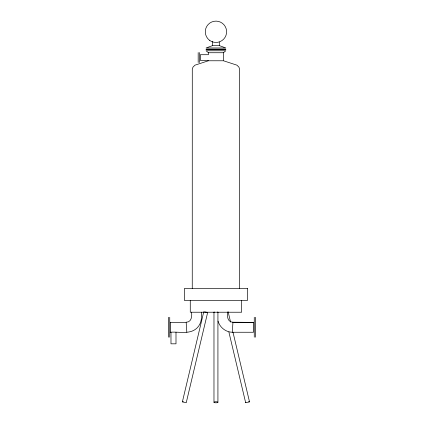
<?xml version="1.0" encoding="UTF-8"?>
<svg xmlns="http://www.w3.org/2000/svg" width="424" height="424" viewBox="0 0 424 424"><rect width="100%" height="100%" fill="white"/><g stroke="black" fill="none" stroke-linecap="round" stroke-linejoin="round"><path stroke-width="0.64" d="M218.047 321.111C219.791 327.408 225.738 332.151 232.299 332.252L232.956 322.219C227.72 322.394 226.851 316.161 227.608 312.228M182.389 401.825L203.764 311.773L207.612 312.679L186.231 402.731L182.389 401.825L183.375 401.825M223.475 52.735L225.822 50.763L206.075 50.763L208.428 52.735L223.475 52.735L223.475 60.378M227.889 311.963L228.133 311.773L230.577 322.065M228.87 331.976L245.666 402.731L245.909 402.54M233.02 332.358L249.513 401.825L245.666 402.731M212.599 45.607L206.075 47.976L225.822 47.976L219.303 45.607L212.599 45.607L212.599 41.261M186.163 322.219C191.399 322.394 192.268 316.161 191.505 312.228M170.194 332.252C179.066 331.42 190 334.955 197.16 327.874C201.336 323.788 201.93 317.756 201.538 312.228M248.522 401.825L249.513 401.825M206.075 49.163L225.822 49.163M206.075 49.576L225.822 49.576M208.428 60.378L200.34 60.378L200.34 54.712L208.428 54.712L208.428 52.735M170.528 322.388L186.173 322.388L186.82 332.252M232.946 322.388L253.473 322.388L232.956 322.219M232.299 332.252L253.473 332.252L253.473 322.219M205.72 311.963L207.612 312.679M255.444 317.284L255.444 337.186M254.262 317.284L254.262 337.186M241.622 300.377L241.622 312.228L190.275 312.228L190.275 300.377M239.645 288.527L239.618 69.255L238.924 67.135L236.947 65.174L223.475 60.775L208.428 60.775L194.95 65.174L192.973 67.135L192.284 69.255L192.252 288.527M219.303 42.05L219.303 45.607M217.925 312.228L217.925 402.275M213.977 312.228L213.977 402.275M199.359 52.565L199.359 62.519M198.178 52.565L198.178 62.519M175.997 332.252L175.997 343.822L170.983 343.822L170.983 332.252M170.528 322.219L170.528 332.252M169.738 317.284L169.738 337.186M168.556 317.284L168.556 337.186M217.66 311.963A1.977 0.525 0 0 1 217.66 312.488M214.242 312.488A1.977 0.525 0 0 1 214.242 311.963M247.547 288.527L184.355 288.527L184.355 300.377L247.547 300.377L247.547 288.527M209.525 40.291A10.664 10.664 0 0 0 226.533 33.093A10.664 10.664 0 0 0 211.793 21.963A10.664 10.664 0 0 0 209.525 40.291M214.242 402.54A1.977 0.525 0 0 0 217.66 402.54A1.977 0.525 0 0 0 215.948 401.756A1.977 0.525 0 0 0 214.242 402.54"/></g></svg>
